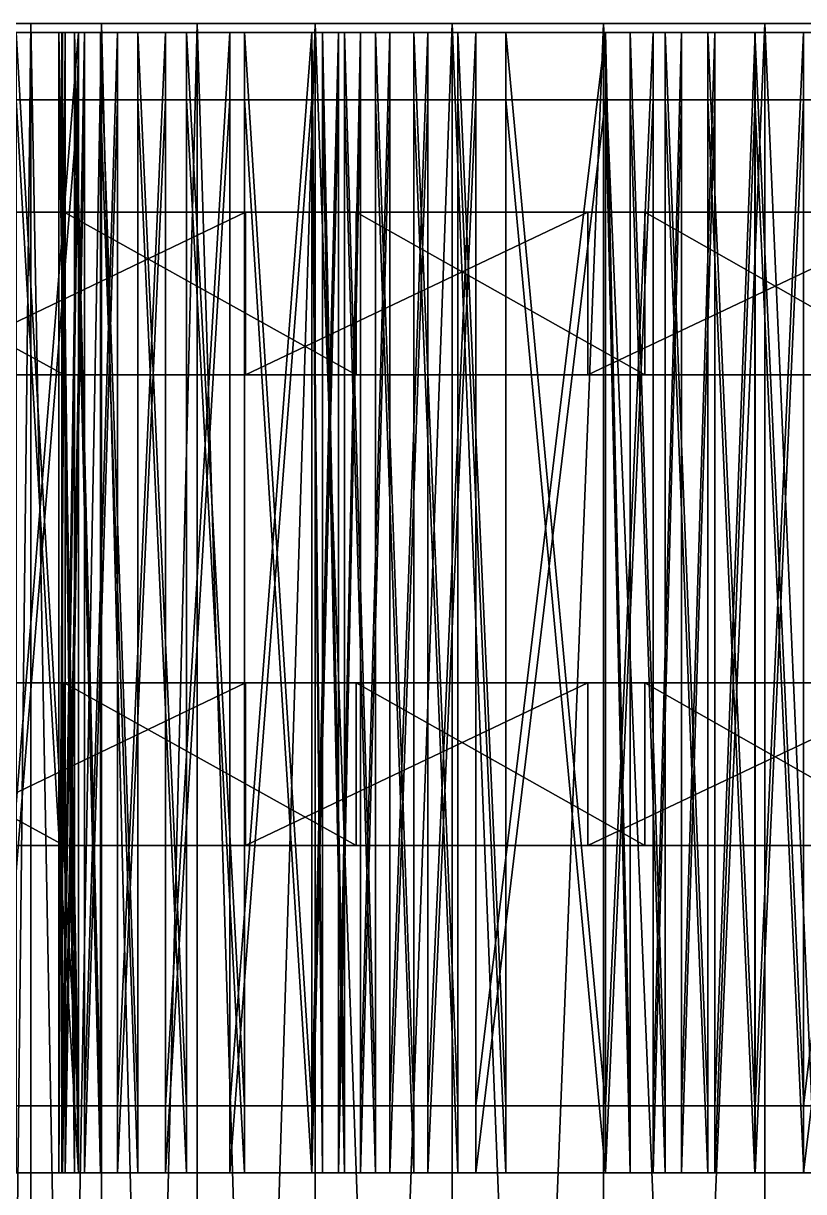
# Model space of a CAD drawing. Header units: metres. Extents: x -1.48 to 1.48, y -3.04 to 2.
# Drawn here: x -0.474 to -0.067, y 1.39 to 2 of the extents above; entities that cross this region are included whole.
import ezdxf

# ---------------------------------------------------------------- set-up
doc = ezdxf.new("R2010")
doc.units = ezdxf.units.M

msp = doc.modelspace()

# ---------------------------------------------------------------- linework, layer by layer
at = {"layer": 'Cylinder'}
for points in [[(-0.5, 2, 0), (0, 2, 0), (-0.49241, 2, 0.08682)], [(-0.5, 2, 0), (0, 2, 0), (0, 2, 0)], [(-0.49241, 2, -0.08682), (0, 2, 0), (-0.5, 2, 0)], [(-0.4924, 0, 0.08682), (-0.49241, 2, 0.08682), (-0.46985, 2, 0.17101)], [(-0.49241, 2, 0.08682), (-0.46985, 2, 0.17101), (-0.46985, 2, 0.17101)], [(-0.49241, 2, 0.08682), (-0.49241, 2, 0.08682), (-0.46985, 2, 0.17101)], [(-0.49241, 2, 0.08682), (0, 2, 0), (-0.46985, 2, 0.17101)], [(-0.49241, 2, 0.08682), (0, 2, 0), (0, 2, 0)], [(-0.49241, 2, -0.08682), (0, 2, 0), (0, 2, 0)], [(-0.46985, 0, -0.17101), (-0.49241, 2, -0.08682), (-0.4924, 0, -0.08682)], [(-0.46985, 0, -0.17101), (-0.46985, 2, -0.17101), (-0.49241, 2, -0.08682)], [(-0.46985, 2, -0.17101), (-0.49241, 2, -0.08682), (-0.49241, 2, -0.08682)], [(-0.46985, 2, -0.17101), (-0.46985, 2, -0.17101), (-0.49241, 2, -0.08682)], [(-0.46985, 2, -0.17101), (0, 2, 0), (-0.49241, 2, -0.08682)], [(-0.4924, 0, 0.08682), (-0.46985, 2, 0.17101), (-0.46985, 0, 0.17101)], [(-0.46985, 0, 0.17101), (-0.43301, 2, 0.25), (-0.43301, 0, 0.25)], [(-0.46985, 0, 0.17101), (-0.46985, 2, 0.17101), (-0.43301, 2, 0.25)], [(-0.46985, 2, 0.17101), (-0.43301, 2, 0.25), (-0.43301, 2, 0.25)], [(-0.46985, 2, 0.17101), (-0.46985, 2, 0.17101), (-0.43301, 2, 0.25)], [(-0.46985, 2, 0.17101), (0, 2, 0), (-0.43301, 2, 0.25)], [(-0.46985, 2, 0.17101), (0, 2, 0), (0, 2, 0)], [(-0.46985, 2, -0.17101), (0, 2, 0), (0, 2, 0)], [(-0.43301, 0, -0.25), (-0.46985, 2, -0.17101), (-0.46985, 0, -0.17101)], [(-0.43301, 0, -0.25), (-0.43301, 2, -0.25), (-0.46985, 2, -0.17101)], [(-0.43301, 2, -0.25), (-0.46985, 2, -0.17101), (-0.46985, 2, -0.17101)], [(-0.43301, 2, -0.25), (-0.43301, 2, -0.25), (-0.46985, 2, -0.17101)], [(-0.43301, 2, -0.25), (0, 2, 0), (-0.46985, 2, -0.17101)], [(-0.43301, 0, 0.25), (-0.38302, 2, 0.32139), (-0.38302, 0, 0.32139)], [(-0.43301, 0, 0.25), (-0.43301, 2, 0.25), (-0.38302, 2, 0.32139)], [(-0.43301, 2, 0.25), (-0.38302, 2, 0.32139), (-0.38302, 2, 0.32139)], [(-0.43301, 2, 0.25), (-0.43301, 2, 0.25), (-0.38302, 2, 0.32139)], [(-0.43301, 2, 0.25), (0, 2, 0), (-0.38302, 2, 0.32139)], [(-0.43301, 2, 0.25), (0, 2, 0), (0, 2, 0)], [(-0.43301, 2, -0.25), (0, 2, 0), (0, 2, 0)], [(-0.38302, 0, -0.32139), (-0.43301, 2, -0.25), (-0.43301, 0, -0.25)], [(-0.38302, 0, -0.32139), (-0.38302, 2, -0.32139), (-0.43301, 2, -0.25)], [(-0.38302, 2, -0.32139), (-0.43301, 2, -0.25), (-0.43301, 2, -0.25)], [(-0.38302, 2, -0.32139), (-0.38302, 2, -0.32139), (-0.43301, 2, -0.25)], [(-0.38302, 2, -0.32139), (0, 2, 0), (-0.43301, 2, -0.25)], [(-0.38302, 0, 0.32139), (-0.3214, 2, 0.38302), (-0.32139, 0, 0.38302)], [(-0.38302, 0, 0.32139), (-0.38302, 2, 0.32139), (-0.3214, 2, 0.38302)], [(-0.38302, 2, 0.32139), (-0.3214, 2, 0.38302), (-0.3214, 2, 0.38302)], [(-0.38302, 2, 0.32139), (-0.38302, 2, 0.32139), (-0.3214, 2, 0.38302)], [(-0.38302, 2, 0.32139), (0, 2, 0), (-0.3214, 2, 0.38302)], [(-0.38302, 2, 0.32139), (0, 2, 0), (0, 2, 0)], [(-0.38302, 2, -0.32139), (0, 2, 0), (0, 2, 0)], [(-0.32139, 0, -0.38302), (-0.38302, 2, -0.32139), (-0.38302, 0, -0.32139)], [(-0.32139, 0, -0.38302), (-0.3214, 2, -0.38302), (-0.38302, 2, -0.32139)], [(-0.3214, 2, -0.38302), (-0.38302, 2, -0.32139), (-0.38302, 2, -0.32139)], [(-0.3214, 2, -0.38302), (-0.3214, 2, -0.38302), (-0.38302, 2, -0.32139)], [(-0.3214, 2, -0.38302), (0, 2, 0), (-0.38302, 2, -0.32139)], [(-0.32139, 0, 0.38302), (-0.3214, 2, 0.38302), (-0.25, 2, 0.43301)], [(-0.3214, 2, 0.38302), (-0.25, 2, 0.43301), (-0.25, 2, 0.43301)], [(-0.3214, 2, 0.38302), (-0.3214, 2, 0.38302), (-0.25, 2, 0.43301)], [(-0.3214, 2, 0.38302), (0, 2, 0), (-0.25, 2, 0.43301)], [(-0.3214, 2, 0.38302), (0, 2, 0), (0, 2, 0)], [(-0.3214, 2, -0.38302), (0, 2, 0), (0, 2, 0)], [(-0.25, 0, -0.43301), (-0.3214, 2, -0.38302), (-0.32139, 0, -0.38302)], [(-0.25, 0, -0.43301), (-0.25, 2, -0.43301), (-0.3214, 2, -0.38302)], [(-0.25, 2, -0.43301), (-0.3214, 2, -0.38302), (-0.3214, 2, -0.38302)], [(-0.25, 2, -0.43301), (-0.25, 2, -0.43301), (-0.3214, 2, -0.38302)], [(-0.25, 2, -0.43301), (0, 2, 0), (-0.3214, 2, -0.38302)], [(-0.32139, 0, 0.38302), (-0.25, 2, 0.43301), (-0.25, 0, 0.43301)], [(-0.25, 0, 0.43301), (-0.17101, 2, 0.46985), (-0.17101, 0, 0.46985)], [(-0.25, 0, 0.43301), (-0.25, 2, 0.43301), (-0.17101, 2, 0.46985)], [(-0.25, 2, 0.43301), (-0.17101, 2, 0.46985), (-0.17101, 2, 0.46985)], [(-0.25, 2, 0.43301), (-0.25, 2, 0.43301), (-0.17101, 2, 0.46985)], [(-0.25, 2, 0.43301), (0, 2, 0), (-0.17101, 2, 0.46985)], [(-0.25, 2, 0.43301), (0, 2, 0), (0, 2, 0)], [(-0.25, 2, -0.43301), (0, 2, 0), (0, 2, 0)], [(-0.17101, 0, -0.46985), (-0.25, 2, -0.43301), (-0.25, 0, -0.43301)], [(-0.17101, 0, -0.46985), (-0.17101, 2, -0.46985), (-0.25, 2, -0.43301)], [(-0.17101, 2, -0.46985), (-0.25, 2, -0.43301), (-0.25, 2, -0.43301)], [(-0.17101, 2, -0.46985), (-0.17101, 2, -0.46985), (-0.25, 2, -0.43301)], [(-0.17101, 2, -0.46985), (0, 2, 0), (-0.25, 2, -0.43301)], [(-0.17101, 0, 0.46985), (-0.08683, 2, 0.4924), (-0.08682, 0, 0.4924)], [(-0.17101, 0, 0.46985), (-0.17101, 2, 0.46985), (-0.08683, 2, 0.4924)], [(-0.17101, 2, 0.46985), (-0.08683, 2, 0.4924), (-0.08683, 2, 0.4924)], [(-0.17101, 2, 0.46985), (-0.17101, 2, 0.46985), (-0.08683, 2, 0.4924)], [(-0.17101, 2, 0.46985), (0, 2, 0), (-0.08683, 2, 0.4924)], [(-0.17101, 2, 0.46985), (0, 2, 0), (0, 2, 0)], [(-0.17101, 2, -0.46985), (0, 2, 0), (0, 2, 0)], [(-0.08682, 0, -0.4924), (-0.17101, 2, -0.46985), (-0.17101, 0, -0.46985)], [(-0.08682, 0, -0.4924), (-0.08683, 2, -0.4924), (-0.17101, 2, -0.46985)], [(-0.08683, 2, -0.4924), (-0.17101, 2, -0.46985), (-0.17101, 2, -0.46985)], [(-0.08683, 2, -0.4924), (-0.08683, 2, -0.4924), (-0.17101, 2, -0.46985)], [(-0.08683, 2, -0.4924), (0, 2, 0), (-0.17101, 2, -0.46985)], [(-0.08682, 0, 0.4924), (-0.08683, 2, 0.4924), (0, 2, 0.5)], [(-0.08683, 2, 0.4924), (0, 2, 0.5), (0, 2, 0.5)], [(-0.08683, 2, 0.4924), (-0.08683, 2, 0.4924), (0, 2, 0.5)], [(-0.08683, 2, 0.4924), (0, 2, 0), (0, 2, 0.5)], [(-0.08683, 2, 0.4924), (0, 2, 0), (0, 2, 0)], [(-0.08683, 2, -0.4924), (0, 2, 0), (0, 2, 0)], [(0, 0, -0.5), (-0.08683, 2, -0.4924), (-0.08682, 0, -0.4924)], [(0, 0, -0.5), (0, 2, -0.5), (-0.08683, 2, -0.4924)], [(0, 2, -0.5), (-0.08683, 2, -0.4924), (-0.08683, 2, -0.4924)], [(0, 2, -0.5), (0, 2, -0.5), (-0.08683, 2, -0.4924)], [(0, 2, -0.5), (0, 2, 0), (-0.08683, 2, -0.4924)], [(-0.08682, 0, 0.4924), (0, 2, 0.5), (0, 0, 0.5)]]:
    msp.add_3dface(points, dxfattribs=at)
at = {"layer": 'Prism 14'}
for points in [[(-0.45245, 1.81656, 0.32253), (-0.60762, 1.90156, 0.25542), (-0.60762, 1.81656, 0.25542)], [(-0.45245, 1.81656, 0.32253), (-0.45245, 1.90156, 0.32253), (-0.60762, 1.90156, 0.25542)], [(-0.45245, 1.90156, 0.32253), (-0.53509, 1.90156, 0.43941), (-0.60762, 1.90156, 0.25542)], [(-0.53509, 1.81656, 0.43941), (-0.35776, 1.90156, 0.48735), (-0.35776, 1.81656, 0.48735)], [(-0.53509, 1.81656, 0.43941), (-0.53509, 1.90156, 0.43941), (-0.35776, 1.90156, 0.48735)], [(-0.45245, 1.90156, 0.32253), (-0.35776, 1.90156, 0.48735), (-0.53509, 1.90156, 0.43941)], [(-0.30007, 1.81656, 0.37047), (-0.45245, 1.90156, 0.32253), (-0.45245, 1.81656, 0.32253)], [(-0.30007, 1.81656, 0.37047), (-0.30007, 1.90156, 0.37047), (-0.45245, 1.90156, 0.32253)], [(-0.30007, 1.90156, 0.37047), (-0.35776, 1.90156, 0.48735), (-0.45245, 1.90156, 0.32253)], [(-0.35776, 1.81656, 0.48735), (-0.17919, 1.90156, 0.51611), (-0.17919, 1.81656, 0.51611)], [(-0.35776, 1.81656, 0.48735), (-0.35776, 1.90156, 0.48735), (-0.17919, 1.90156, 0.51611)], [(-0.17919, 1.90156, 0.51611), (-0.35776, 1.90156, 0.48735), (-0.30007, 1.90156, 0.37047)], [(-0.14957, 1.81656, 0.39923), (-0.30007, 1.90156, 0.37047), (-0.30007, 1.81656, 0.37047)], [(-0.14957, 1.81656, 0.39923), (-0.14957, 1.90156, 0.39923), (-0.30007, 1.90156, 0.37047)], [(-0.17919, 1.90156, 0.51611), (-0.30007, 1.90156, 0.37047), (-0.14957, 1.90156, 0.39923)], [(-0.17919, 1.81656, 0.51611), (0, 1.90156, 0.52569), (0, 1.81656, 0.52569)], [(-0.17919, 1.81656, 0.51611), (-0.17919, 1.90156, 0.51611), (0, 1.90156, 0.52569)], [(-0.14957, 1.90156, 0.39923), (0, 1.90156, 0.52569), (-0.17919, 1.90156, 0.51611)], [(0, 1.81656, 0.40882), (-0.14957, 1.90156, 0.39923), (-0.14957, 1.81656, 0.39923)], [(0, 1.81656, 0.40882), (0, 1.90156, 0.40882), (-0.14957, 1.90156, 0.39923)], [(0, 1.90156, 0.40882), (0, 1.90156, 0.52569), (-0.14957, 1.90156, 0.39923)], [(-0.45245, 1.81656, 0.32253), (-0.60762, 1.81656, 0.25542), (-0.53509, 1.81656, 0.43941)], [(-0.45245, 1.81656, 0.32253), (-0.53509, 1.81656, 0.43941), (-0.35776, 1.81656, 0.48735)], [(-0.35776, 1.81656, 0.48735), (-0.30007, 1.81656, 0.37047), (-0.45245, 1.81656, 0.32253)], [(-0.35776, 1.81656, 0.48735), (-0.17919, 1.81656, 0.51611), (-0.30007, 1.81656, 0.37047)], [(-0.17919, 1.81656, 0.51611), (-0.14957, 1.81656, 0.39923), (-0.30007, 1.81656, 0.37047)], [(-0.17919, 1.81656, 0.51611), (0, 1.81656, 0.52569), (-0.14957, 1.81656, 0.39923)], [(0, 1.81656, 0.40882), (-0.14957, 1.81656, 0.39923), (0, 1.81656, 0.52569)]]:
    msp.add_3dface(points, dxfattribs=at)
at = {"layer": 'Prism 15'}
for points in [[(-0.45245, 1.57094, 0.32253), (-0.60762, 1.65594, 0.25542), (-0.60762, 1.57094, 0.25542)], [(-0.45245, 1.57094, 0.32253), (-0.45245, 1.65594, 0.32253), (-0.60762, 1.65594, 0.25542)], [(-0.45245, 1.65594, 0.32253), (-0.53509, 1.65594, 0.43941), (-0.60762, 1.65594, 0.25542)], [(-0.53509, 1.57094, 0.43941), (-0.35776, 1.65594, 0.48735), (-0.35776, 1.57094, 0.48735)], [(-0.53509, 1.57094, 0.43941), (-0.53509, 1.65594, 0.43941), (-0.35776, 1.65594, 0.48735)], [(-0.45245, 1.65594, 0.32253), (-0.35776, 1.65594, 0.48735), (-0.53509, 1.65594, 0.43941)], [(-0.30007, 1.57094, 0.37047), (-0.45245, 1.65594, 0.32253), (-0.45245, 1.57094, 0.32253)], [(-0.30007, 1.57094, 0.37047), (-0.30007, 1.65594, 0.37047), (-0.45245, 1.65594, 0.32253)], [(-0.30007, 1.65594, 0.37047), (-0.35776, 1.65594, 0.48735), (-0.45245, 1.65594, 0.32253)], [(-0.35776, 1.57094, 0.48735), (-0.17919, 1.65594, 0.51611), (-0.17919, 1.57094, 0.51611)], [(-0.35776, 1.57094, 0.48735), (-0.35776, 1.65594, 0.48735), (-0.17919, 1.65594, 0.51611)], [(-0.17919, 1.65594, 0.51611), (-0.35776, 1.65594, 0.48735), (-0.30007, 1.65594, 0.37047)], [(-0.14957, 1.57094, 0.39923), (-0.30007, 1.65594, 0.37047), (-0.30007, 1.57094, 0.37047)], [(-0.14957, 1.57094, 0.39923), (-0.14957, 1.65594, 0.39923), (-0.30007, 1.65594, 0.37047)], [(-0.17919, 1.65594, 0.51611), (-0.30007, 1.65594, 0.37047), (-0.14957, 1.65594, 0.39923)], [(-0.17919, 1.57094, 0.51611), (0, 1.65594, 0.52569), (0, 1.57094, 0.52569)], [(-0.17919, 1.57094, 0.51611), (-0.17919, 1.65594, 0.51611), (0, 1.65594, 0.52569)], [(-0.14957, 1.65594, 0.39923), (0, 1.65594, 0.52569), (-0.17919, 1.65594, 0.51611)], [(0, 1.57094, 0.40882), (-0.14957, 1.65594, 0.39923), (-0.14957, 1.57094, 0.39923)], [(0, 1.57094, 0.40882), (0, 1.65594, 0.40882), (-0.14957, 1.65594, 0.39923)], [(0, 1.65594, 0.40882), (0, 1.65594, 0.52569), (-0.14957, 1.65594, 0.39923)], [(-0.45245, 1.57094, 0.32253), (-0.60762, 1.57094, 0.25542), (-0.53509, 1.57094, 0.43941)], [(-0.45245, 1.57094, 0.32253), (-0.53509, 1.57094, 0.43941), (-0.35776, 1.57094, 0.48735)], [(-0.35776, 1.57094, 0.48735), (-0.30007, 1.57094, 0.37047), (-0.45245, 1.57094, 0.32253)], [(-0.35776, 1.57094, 0.48735), (-0.17919, 1.57094, 0.51611), (-0.30007, 1.57094, 0.37047)], [(-0.17919, 1.57094, 0.51611), (-0.14957, 1.57094, 0.39923), (-0.30007, 1.57094, 0.37047)], [(-0.17919, 1.57094, 0.51611), (0, 1.57094, 0.52569), (-0.14957, 1.57094, 0.39923)], [(0, 1.57094, 0.40882), (-0.14957, 1.57094, 0.39923), (0, 1.57094, 0.52569)]]:
    msp.add_3dface(points, dxfattribs=at)
at = {"layer": 'Prism 4'}
for points in [[(-0.5411, 1.96011, 0.19356), (-0.44496, 1.96011, 0.32328), (-0.49029, 1.96011, 0.32195)], [(-0.44496, 1.96011, 0.32328), (-0.5411, 1.96011, 0.19356), (-0.52308, 1.96011, 0.16996)], [(0.16996, 1.96011, -0.52308), (0.16996, 1.96011, 0.52308), (-0.52308, 1.96011, 0.16996)], [(-0.16996, 1.96011, -0.52308), (0.16996, 1.96011, -0.52308), (-0.52308, 1.96011, 0.16996)], [(-0.52308, 1.96011, -0.16996), (-0.47753, 1.96011, -0.31831), (-0.44496, 1.96011, -0.32328)], [(-0.52308, 1.96011, -0.16996), (-0.16996, 1.96011, -0.52308), (-0.52308, 1.96011, 0.16996)], [(-0.16996, 1.96011, -0.52308), (-0.52308, 1.96011, -0.16996), (-0.44496, 1.96011, -0.32328)], [(-0.52308, 1.96011, 0.16996), (-0.16996, 1.96011, 0.52308), (-0.44496, 1.96011, 0.32328)], [(0.16996, 1.96011, 0.52308), (-0.16996, 1.96011, 0.52308), (-0.52308, 1.96011, 0.16996)], [(-0.49029, 1.40011, 0.32195), (-0.44496, 1.96011, 0.32328), (-0.44496, 1.40011, 0.32328)], [(-0.49029, 1.40011, 0.32195), (-0.49029, 1.96011, 0.32195), (-0.44496, 1.96011, 0.32328)], [(-0.44496, 1.40011, -0.32328), (-0.47753, 1.96011, -0.31831), (-0.47753, 1.40011, -0.31831)], [(-0.44496, 1.40011, -0.32328), (-0.44496, 1.96011, -0.32328), (-0.47753, 1.96011, -0.31831)], [(-0.45527, 1.40011, 0.39099), (-0.45185, 1.96011, 0.41636), (-0.45185, 1.40011, 0.41636)], [(-0.45527, 1.40011, 0.39099), (-0.45527, 1.96011, 0.39099), (-0.45185, 1.96011, 0.41636)], [(-0.44496, 1.40011, 0.32328), (-0.45527, 1.96011, 0.39099), (-0.45527, 1.40011, 0.39099)], [(-0.44496, 1.40011, 0.32328), (-0.44496, 1.96011, 0.32328), (-0.45527, 1.96011, 0.39099)], [(-0.36601, 1.96011, 0.45344), (-0.45527, 1.96011, 0.39099), (-0.44496, 1.96011, 0.32328)], [(-0.39959, 1.96011, 0.45449), (-0.45527, 1.96011, 0.39099), (-0.36601, 1.96011, 0.45344)], [(-0.39959, 1.96011, 0.45449), (-0.45185, 1.96011, 0.41636), (-0.45527, 1.96011, 0.39099)], [(-0.45371, 1.40011, -0.38084), (-0.45321, 1.96011, -0.35325), (-0.45321, 1.40011, -0.35325)], [(-0.45371, 1.40011, -0.38084), (-0.45371, 1.96011, -0.38084), (-0.45321, 1.96011, -0.35325)], [(-0.44697, 1.40011, -0.40513), (-0.45371, 1.96011, -0.38084), (-0.45371, 1.40011, -0.38084)], [(-0.44697, 1.40011, -0.40513), (-0.44697, 1.96011, -0.40513), (-0.45371, 1.96011, -0.38084)], [(-0.38865, 1.96011, -0.44902), (-0.45371, 1.96011, -0.38084), (-0.41392, 1.96011, -0.44013)], [(-0.45321, 1.96011, -0.35325), (-0.45371, 1.96011, -0.38084), (-0.38865, 1.96011, -0.44902)], [(-0.41392, 1.96011, -0.44013), (-0.45371, 1.96011, -0.38084), (-0.44697, 1.96011, -0.40513)], [(-0.45321, 1.40011, -0.35325), (-0.44496, 1.96011, -0.32328), (-0.44496, 1.40011, -0.32328)], [(-0.45321, 1.40011, -0.35325), (-0.45321, 1.96011, -0.35325), (-0.44496, 1.96011, -0.32328)], [(-0.35826, 1.96011, -0.45093), (-0.45321, 1.96011, -0.35325), (-0.38865, 1.96011, -0.44902)], [(-0.45321, 1.96011, -0.35325), (-0.35826, 1.96011, -0.45093), (-0.44496, 1.96011, -0.32328)], [(-0.45185, 1.40011, 0.41636), (-0.44186, 1.96011, 0.43561), (-0.44186, 1.40011, 0.43561)], [(-0.45185, 1.40011, 0.41636), (-0.45185, 1.96011, 0.41636), (-0.44186, 1.96011, 0.43561)], [(-0.45185, 1.96011, 0.41636), (-0.39959, 1.96011, 0.45449), (-0.42466, 1.96011, 0.44843)], [(-0.44186, 1.96011, 0.43561), (-0.45185, 1.96011, 0.41636), (-0.42466, 1.96011, 0.44843)], [(-0.43353, 1.40011, -0.4252), (-0.44697, 1.96011, -0.40513), (-0.44697, 1.40011, -0.40513)], [(-0.43353, 1.40011, -0.4252), (-0.43353, 1.96011, -0.4252), (-0.44697, 1.96011, -0.40513)], [(-0.41392, 1.96011, -0.44013), (-0.44697, 1.96011, -0.40513), (-0.43353, 1.96011, -0.4252)], [(-0.44496, 1.96011, -0.32328), (-0.35826, 1.96011, -0.45093), (-0.32328, 1.96011, -0.44496)], [(-0.32328, 1.96011, -0.44496), (-0.16996, 1.96011, -0.52308), (-0.44496, 1.96011, -0.32328)], [(-0.44496, 1.96011, 0.32328), (-0.16996, 1.96011, 0.52308), (-0.32328, 1.96011, 0.44496)], [(-0.32328, 1.96011, 0.44496), (-0.36601, 1.96011, 0.45344), (-0.44496, 1.96011, 0.32328)], [(-0.44186, 1.40011, 0.43561), (-0.42466, 1.96011, 0.44843), (-0.42466, 1.40011, 0.44843)], [(-0.44186, 1.40011, 0.43561), (-0.44186, 1.96011, 0.43561), (-0.42466, 1.96011, 0.44843)], [(-0.41392, 1.40011, -0.44013), (-0.43353, 1.96011, -0.4252), (-0.43353, 1.40011, -0.4252)], [(-0.41392, 1.40011, -0.44013), (-0.41392, 1.96011, -0.44013), (-0.43353, 1.96011, -0.4252)], [(-0.42466, 1.40011, 0.44843), (-0.39959, 1.96011, 0.45449), (-0.39959, 1.40011, 0.45449)], [(-0.42466, 1.40011, 0.44843), (-0.42466, 1.96011, 0.44843), (-0.39959, 1.96011, 0.45449)], [(-0.38865, 1.40011, -0.44902), (-0.41392, 1.96011, -0.44013), (-0.41392, 1.40011, -0.44013)], [(-0.38865, 1.40011, -0.44902), (-0.38865, 1.96011, -0.44902), (-0.41392, 1.96011, -0.44013)], [(-0.39959, 1.40011, 0.45449), (-0.36601, 1.96011, 0.45344), (-0.36601, 1.40011, 0.45344)], [(-0.39959, 1.40011, 0.45449), (-0.39959, 1.96011, 0.45449), (-0.36601, 1.96011, 0.45344)], [(-0.35826, 1.40011, -0.45093), (-0.38865, 1.96011, -0.44902), (-0.38865, 1.40011, -0.44902)], [(-0.35826, 1.40011, -0.45093), (-0.35826, 1.96011, -0.45093), (-0.38865, 1.96011, -0.44902)], [(-0.36601, 1.40011, 0.45344), (-0.32328, 1.96011, 0.44496), (-0.32328, 1.40011, 0.44496)], [(-0.36601, 1.40011, 0.45344), (-0.36601, 1.96011, 0.45344), (-0.32328, 1.96011, 0.44496)], [(-0.32328, 1.40011, -0.44496), (-0.35826, 1.96011, -0.45093), (-0.35826, 1.40011, -0.45093)], [(-0.32328, 1.40011, -0.44496), (-0.32328, 1.96011, -0.44496), (-0.35826, 1.96011, -0.45093)], [(-0.32328, 1.40011, 0.44496), (-0.30935, 1.96011, 0.50448), (-0.30935, 1.40011, 0.50448)], [(-0.32328, 1.40011, 0.44496), (-0.32328, 1.96011, 0.44496), (-0.30935, 1.96011, 0.50448)], [(-0.31762, 1.40011, -0.47867), (-0.32328, 1.96011, -0.44496), (-0.32328, 1.40011, -0.44496)], [(-0.31762, 1.40011, -0.47867), (-0.31762, 1.96011, -0.47867), (-0.32328, 1.96011, -0.44496)], [(-0.16996, 1.96011, -0.52308), (-0.32328, 1.96011, -0.44496), (-0.31762, 1.96011, -0.47867)], [(-0.23769, 1.96011, 0.54091), (-0.32328, 1.96011, 0.44496), (-0.16996, 1.96011, 0.52308)], [(-0.23769, 1.96011, 0.54091), (-0.30935, 1.96011, 0.50448), (-0.32328, 1.96011, 0.44496)], [(-0.30623, 1.40011, -0.50527), (-0.31762, 1.96011, -0.47867), (-0.31762, 1.40011, -0.47867)], [(-0.30623, 1.40011, -0.50527), (-0.30623, 1.96011, -0.50527), (-0.31762, 1.96011, -0.47867)], [(-0.16996, 1.96011, -0.52308), (-0.31762, 1.96011, -0.47867), (-0.22207, 1.96011, -0.54325)], [(-0.31762, 1.96011, -0.47867), (-0.30623, 1.96011, -0.50527), (-0.22207, 1.96011, -0.54325)], [(-0.30935, 1.40011, 0.50448), (-0.29785, 1.96011, 0.52342), (-0.29785, 1.40011, 0.52342)], [(-0.30935, 1.40011, 0.50448), (-0.30935, 1.96011, 0.50448), (-0.29785, 1.96011, 0.52342)], [(-0.29785, 1.96011, 0.52342), (-0.30935, 1.96011, 0.50448), (-0.26264, 1.96011, 0.54131)], [(-0.23769, 1.96011, 0.54091), (-0.26264, 1.96011, 0.54131), (-0.30935, 1.96011, 0.50448)], [(-0.29004, 1.40011, -0.52489), (-0.30623, 1.96011, -0.50527), (-0.30623, 1.40011, -0.50527)], [(-0.29004, 1.40011, -0.52489), (-0.29004, 1.96011, -0.52489), (-0.30623, 1.96011, -0.50527)], [(-0.30623, 1.96011, -0.50527), (-0.24702, 1.96011, -0.54375), (-0.22207, 1.96011, -0.54325)], [(-0.24702, 1.96011, -0.54375), (-0.30623, 1.96011, -0.50527), (-0.29004, 1.96011, -0.52489)], [(-0.29785, 1.40011, 0.52342), (-0.28249, 1.96011, 0.53559), (-0.28249, 1.40011, 0.53559)], [(-0.29785, 1.40011, 0.52342), (-0.29785, 1.96011, 0.52342), (-0.28249, 1.96011, 0.53559)], [(-0.29785, 1.96011, 0.52342), (-0.26264, 1.96011, 0.54131), (-0.28249, 1.96011, 0.53559)], [(-0.26999, 1.40011, -0.53767), (-0.29004, 1.96011, -0.52489), (-0.29004, 1.40011, -0.52489)], [(-0.26999, 1.40011, -0.53767), (-0.26999, 1.96011, -0.53767), (-0.29004, 1.96011, -0.52489)], [(-0.29004, 1.96011, -0.52489), (-0.26999, 1.96011, -0.53767), (-0.24702, 1.96011, -0.54375)], [(-0.28249, 1.40011, 0.53559), (-0.26264, 1.96011, 0.54131), (-0.26264, 1.40011, 0.54131)], [(-0.28249, 1.40011, 0.53559), (-0.28249, 1.96011, 0.53559), (-0.26264, 1.96011, 0.54131)], [(-0.24702, 1.40011, -0.54375), (-0.26999, 1.96011, -0.53767), (-0.26999, 1.40011, -0.53767)], [(-0.24702, 1.40011, -0.54375), (-0.24702, 1.96011, -0.54375), (-0.26999, 1.96011, -0.53767)], [(-0.26264, 1.40011, 0.54131), (-0.23769, 1.96011, 0.54091), (-0.23769, 1.40011, 0.54091)], [(-0.26264, 1.40011, 0.54131), (-0.26264, 1.96011, 0.54131), (-0.23769, 1.96011, 0.54091)], [(-0.22207, 1.40011, -0.54325), (-0.24702, 1.96011, -0.54375), (-0.24702, 1.40011, -0.54375)], [(-0.22207, 1.40011, -0.54325), (-0.22207, 1.96011, -0.54325), (-0.24702, 1.96011, -0.54375)], [(-0.23769, 1.40011, 0.54091), (-0.16996, 1.96011, 0.52308), (-0.16996, 1.40011, 0.52308)], [(-0.23769, 1.40011, 0.54091), (-0.23769, 1.96011, 0.54091), (-0.16996, 1.96011, 0.52308)], [(-0.16996, 1.40011, -0.52308), (-0.22207, 1.96011, -0.54325), (-0.22207, 1.40011, -0.54325)], [(-0.16996, 1.40011, -0.52308), (-0.16996, 1.96011, -0.52308), (-0.22207, 1.96011, -0.54325)], [(-0.16996, 1.40011, 0.52308), (-0.14514, 1.96011, 0.57692), (-0.14514, 1.40011, 0.57692)], [(-0.16996, 1.40011, 0.52308), (-0.16996, 1.96011, 0.52308), (-0.14514, 1.96011, 0.57692)], [(-0.15715, 1.40011, -0.54883), (-0.16996, 1.96011, -0.52308), (-0.16996, 1.40011, -0.52308)], [(-0.15715, 1.40011, -0.54883), (-0.15716, 1.96011, -0.54883), (-0.16996, 1.96011, -0.52308)], [(0, 1.96011, -0.55), (0.16996, 1.96011, -0.52308), (-0.16996, 1.96011, -0.52308)], [(-0.16996, 1.96011, -0.52308), (-0.06658, 1.96011, -0.58862), (0, 1.96011, -0.55)], [(-0.09208, 1.96011, -0.5883), (-0.06658, 1.96011, -0.58862), (-0.16996, 1.96011, -0.52308)], [(-0.16996, 1.96011, -0.52308), (-0.11669, 1.96011, -0.58151), (-0.09208, 1.96011, -0.5883)], [(-0.16996, 1.96011, -0.52308), (-0.15716, 1.96011, -0.54883), (-0.11669, 1.96011, -0.58151)], [(-0.06672, 1.96011, 0.59567), (-0.16996, 1.96011, 0.52308), (0, 1.96011, 0.55)], [(-0.14514, 1.96011, 0.57692), (-0.16996, 1.96011, 0.52308), (-0.06672, 1.96011, 0.59567)], [(-0.16996, 1.96011, 0.52308), (0.16996, 1.96011, 0.52308), (0, 1.96011, 0.55)], [(-0.13889, 1.40011, -0.56833), (-0.15716, 1.96011, -0.54883), (-0.15715, 1.40011, -0.54883)], [(-0.13889, 1.40011, -0.56833), (-0.13889, 1.96011, -0.56833), (-0.15716, 1.96011, -0.54883)], [(-0.15716, 1.96011, -0.54883), (-0.13889, 1.96011, -0.56833), (-0.11669, 1.96011, -0.58151)], [(-0.14514, 1.40011, 0.57692), (-0.13036, 1.96011, 0.59372), (-0.13036, 1.40011, 0.59372)], [(-0.14514, 1.40011, 0.57692), (-0.14514, 1.96011, 0.57692), (-0.13036, 1.96011, 0.59372)], [(-0.06672, 1.96011, 0.59567), (-0.09197, 1.96011, 0.60376), (-0.14514, 1.96011, 0.57692)], [(-0.09197, 1.96011, 0.60376), (-0.13036, 1.96011, 0.59372), (-0.14514, 1.96011, 0.57692)], [(-0.11669, 1.40011, -0.58151), (-0.13889, 1.96011, -0.56833), (-0.13889, 1.40011, -0.56833)], [(-0.11669, 1.40011, -0.58151), (-0.11669, 1.96011, -0.58151), (-0.13889, 1.96011, -0.56833)], [(-0.13036, 1.40011, 0.59372), (-0.11291, 1.96011, 0.60289), (-0.11291, 1.40011, 0.60289)], [(-0.13036, 1.40011, 0.59372), (-0.13036, 1.96011, 0.59372), (-0.11291, 1.96011, 0.60289)], [(-0.09197, 1.96011, 0.60376), (-0.11291, 1.96011, 0.60289), (-0.13036, 1.96011, 0.59372)], [(-0.09208, 1.40011, -0.5883), (-0.11669, 1.96011, -0.58151), (-0.11669, 1.40011, -0.58151)], [(-0.09208, 1.40011, -0.5883), (-0.09208, 1.96011, -0.5883), (-0.11669, 1.96011, -0.58151)], [(-0.11291, 1.40011, 0.60289), (-0.09197, 1.96011, 0.60376), (-0.09197, 1.40011, 0.60376)], [(-0.11291, 1.40011, 0.60289), (-0.11291, 1.96011, 0.60289), (-0.09197, 1.96011, 0.60376)], [(-0.06658, 1.40011, -0.58862), (-0.09208, 1.96011, -0.5883), (-0.09208, 1.40011, -0.5883)], [(-0.06658, 1.40011, -0.58862), (-0.06658, 1.96011, -0.58862), (-0.09208, 1.96011, -0.5883)], [(-0.09197, 1.40011, 0.60376), (-0.06672, 1.96011, 0.59567), (-0.06672, 1.40011, 0.59567)], [(-0.09197, 1.40011, 0.60376), (-0.09197, 1.96011, 0.60376), (-0.06672, 1.96011, 0.59567)], [(-0.06672, 1.40011, 0.59567), (0, 1.96011, 0.55), (0, 1.40011, 0.55)], [(-0.06672, 1.40011, 0.59567), (-0.06672, 1.96011, 0.59567), (0, 1.96011, 0.55)], [(-0.44496, 1.40011, 0.32328), (-0.5411, 1.40011, 0.19356), (-0.49029, 1.40011, 0.32195)], [(-0.5411, 1.40011, 0.19356), (-0.44496, 1.40011, 0.32328), (-0.52308, 1.40011, 0.16996)], [(-0.44496, 1.40011, -0.32328), (-0.47753, 1.40011, -0.31831), (-0.52308, 1.40011, -0.16996)], [(-0.52308, 1.40011, -0.16996), (-0.16996, 1.40011, -0.52308), (-0.44496, 1.40011, -0.32328)], [(-0.52308, 1.40011, 0.16996), (-0.16996, 1.40011, -0.52308), (-0.52308, 1.40011, -0.16996)], [(-0.16996, 1.40011, -0.52308), (-0.52308, 1.40011, 0.16996), (0.16996, 1.40011, -0.52308)], [(-0.44496, 1.40011, 0.32328), (-0.16996, 1.40011, 0.52308), (-0.52308, 1.40011, 0.16996)], [(-0.16996, 1.40011, 0.52308), (0.16996, 1.40011, 0.52308), (-0.52308, 1.40011, 0.16996)], [(0.16996, 1.40011, 0.52308), (0.16996, 1.40011, -0.52308), (-0.52308, 1.40011, 0.16996)], [(-0.44496, 1.40011, 0.32328), (-0.45527, 1.40011, 0.39099), (-0.36601, 1.40011, 0.45344)], [(-0.45527, 1.40011, 0.39099), (-0.39959, 1.40011, 0.45449), (-0.36601, 1.40011, 0.45344)], [(-0.45527, 1.40011, 0.39099), (-0.45185, 1.40011, 0.41636), (-0.39959, 1.40011, 0.45449)], [(-0.41392, 1.40011, -0.44013), (-0.44697, 1.40011, -0.40513), (-0.45371, 1.40011, -0.38084)], [(-0.45321, 1.40011, -0.35325), (-0.38865, 1.40011, -0.44902), (-0.45371, 1.40011, -0.38084)], [(-0.38865, 1.40011, -0.44902), (-0.41392, 1.40011, -0.44013), (-0.45371, 1.40011, -0.38084)], [(-0.35826, 1.40011, -0.45093), (-0.45321, 1.40011, -0.35325), (-0.44496, 1.40011, -0.32328)], [(-0.38865, 1.40011, -0.44902), (-0.45321, 1.40011, -0.35325), (-0.35826, 1.40011, -0.45093)], [(-0.39959, 1.40011, 0.45449), (-0.45185, 1.40011, 0.41636), (-0.42466, 1.40011, 0.44843)], [(-0.45185, 1.40011, 0.41636), (-0.44186, 1.40011, 0.43561), (-0.42466, 1.40011, 0.44843)], [(-0.44697, 1.40011, -0.40513), (-0.41392, 1.40011, -0.44013), (-0.43353, 1.40011, -0.4252)], [(-0.32328, 1.40011, -0.44496), (-0.35826, 1.40011, -0.45093), (-0.44496, 1.40011, -0.32328)], [(-0.16996, 1.40011, -0.52308), (-0.32328, 1.40011, -0.44496), (-0.44496, 1.40011, -0.32328)], [(-0.16996, 1.40011, 0.52308), (-0.44496, 1.40011, 0.32328), (-0.32328, 1.40011, 0.44496)], [(-0.32328, 1.40011, 0.44496), (-0.44496, 1.40011, 0.32328), (-0.36601, 1.40011, 0.45344)], [(-0.32328, 1.40011, -0.44496), (-0.16996, 1.40011, -0.52308), (-0.31762, 1.40011, -0.47867)], [(-0.32328, 1.40011, 0.44496), (-0.30935, 1.40011, 0.50448), (-0.23769, 1.40011, 0.54091)], [(-0.16996, 1.40011, 0.52308), (-0.32328, 1.40011, 0.44496), (-0.23769, 1.40011, 0.54091)], [(-0.31762, 1.40011, -0.47867), (-0.22207, 1.40011, -0.54325), (-0.30623, 1.40011, -0.50527)], [(-0.22207, 1.40011, -0.54325), (-0.31762, 1.40011, -0.47867), (-0.16996, 1.40011, -0.52308)], [(-0.30935, 1.40011, 0.50448), (-0.29785, 1.40011, 0.52342), (-0.26264, 1.40011, 0.54131)], [(-0.30935, 1.40011, 0.50448), (-0.26264, 1.40011, 0.54131), (-0.23769, 1.40011, 0.54091)], [(-0.30623, 1.40011, -0.50527), (-0.22207, 1.40011, -0.54325), (-0.24702, 1.40011, -0.54375)], [(-0.30623, 1.40011, -0.50527), (-0.24702, 1.40011, -0.54375), (-0.29004, 1.40011, -0.52489)], [(-0.26264, 1.40011, 0.54131), (-0.29785, 1.40011, 0.52342), (-0.28249, 1.40011, 0.53559)], [(-0.29004, 1.40011, -0.52489), (-0.24702, 1.40011, -0.54375), (-0.26999, 1.40011, -0.53767)], [(-0.06658, 1.40011, -0.58862), (-0.09208, 1.40011, -0.5883), (-0.16996, 1.40011, -0.52308)], [(-0.11669, 1.40011, -0.58151), (-0.16996, 1.40011, -0.52308), (-0.09208, 1.40011, -0.5883)], [(-0.15715, 1.40011, -0.54883), (-0.16996, 1.40011, -0.52308), (-0.11669, 1.40011, -0.58151)], [(-0.06658, 1.40011, -0.58862), (-0.16996, 1.40011, -0.52308), (0, 1.40011, -0.55)], [(-0.06672, 1.40011, 0.59567), (-0.16996, 1.40011, 0.52308), (-0.14514, 1.40011, 0.57692)], [(0, 1.40011, 0.55), (-0.16996, 1.40011, 0.52308), (-0.06672, 1.40011, 0.59567)], [(0.16996, 1.40011, 0.52308), (-0.16996, 1.40011, 0.52308), (0, 1.40011, 0.55)], [(0.16996, 1.40011, -0.52308), (0, 1.40011, -0.55), (-0.16996, 1.40011, -0.52308)], [(-0.11669, 1.40011, -0.58151), (-0.13889, 1.40011, -0.56833), (-0.15715, 1.40011, -0.54883)], [(-0.14514, 1.40011, 0.57692), (-0.09197, 1.40011, 0.60376), (-0.06672, 1.40011, 0.59567)], [(-0.09197, 1.40011, 0.60376), (-0.14514, 1.40011, 0.57692), (-0.13036, 1.40011, 0.59372)], [(-0.11291, 1.40011, 0.60289), (-0.09197, 1.40011, 0.60376), (-0.13036, 1.40011, 0.59372)]]:
    msp.add_3dface(points, dxfattribs=at)
at = {"layer": 'Prism 5'}
for points in [[(-0.5411, 1.9952, 0.19356), (-0.44496, 1.9952, 0.32328), (-0.49029, 1.9952, 0.32195)], [(-0.44496, 1.9952, 0.32328), (-0.5411, 1.9952, 0.19356), (-0.52308, 1.9952, 0.16996)], [(0.16996, 1.9952, -0.52308), (0.16996, 1.9952, 0.52308), (-0.52308, 1.9952, 0.16996)], [(-0.16996, 1.9952, -0.52308), (0.16996, 1.9952, -0.52308), (-0.52308, 1.9952, 0.16996)], [(-0.52308, 1.9952, -0.16996), (-0.47753, 1.9952, -0.31831), (-0.44496, 1.9952, -0.32328)], [(-0.52308, 1.9952, -0.16996), (-0.16996, 1.9952, -0.52308), (-0.52308, 1.9952, 0.16996)], [(-0.16996, 1.9952, -0.52308), (-0.52308, 1.9952, -0.16996), (-0.44496, 1.9952, -0.32328)], [(-0.52308, 1.9952, 0.16996), (-0.16996, 1.9952, 0.52308), (-0.44496, 1.9952, 0.32328)], [(0.16996, 1.9952, 0.52308), (-0.16996, 1.9952, 0.52308), (-0.52308, 1.9952, 0.16996)], [(-0.49029, 1.4352, 0.32195), (-0.44496, 1.9952, 0.32328), (-0.44496, 1.4352, 0.32328)], [(-0.49029, 1.4352, 0.32195), (-0.49029, 1.9952, 0.32195), (-0.44496, 1.9952, 0.32328)], [(-0.44496, 1.4352, -0.32328), (-0.47753, 1.9952, -0.31831), (-0.47753, 1.4352, -0.31831)], [(-0.44496, 1.4352, -0.32328), (-0.44496, 1.9952, -0.32328), (-0.47753, 1.9952, -0.31831)], [(-0.45527, 1.4352, 0.39099), (-0.45185, 1.9952, 0.41636), (-0.45185, 1.4352, 0.41636)], [(-0.45527, 1.4352, 0.39099), (-0.45527, 1.9952, 0.39099), (-0.45185, 1.9952, 0.41636)], [(-0.44496, 1.4352, 0.32328), (-0.45527, 1.9952, 0.39099), (-0.45527, 1.4352, 0.39099)], [(-0.44496, 1.4352, 0.32328), (-0.44496, 1.9952, 0.32328), (-0.45527, 1.9952, 0.39099)], [(-0.36601, 1.9952, 0.45344), (-0.45527, 1.9952, 0.39099), (-0.44496, 1.9952, 0.32328)], [(-0.39959, 1.9952, 0.45449), (-0.45527, 1.9952, 0.39099), (-0.36601, 1.9952, 0.45344)], [(-0.39959, 1.9952, 0.45449), (-0.45185, 1.9952, 0.41636), (-0.45527, 1.9952, 0.39099)], [(-0.45371, 1.4352, -0.38084), (-0.45321, 1.9952, -0.35325), (-0.45321, 1.4352, -0.35325)], [(-0.45371, 1.4352, -0.38084), (-0.45371, 1.9952, -0.38084), (-0.45321, 1.9952, -0.35325)], [(-0.44697, 1.4352, -0.40513), (-0.45371, 1.9952, -0.38084), (-0.45371, 1.4352, -0.38084)], [(-0.44697, 1.4352, -0.40513), (-0.44697, 1.9952, -0.40513), (-0.45371, 1.9952, -0.38084)], [(-0.38865, 1.9952, -0.44902), (-0.45371, 1.9952, -0.38084), (-0.41392, 1.9952, -0.44013)], [(-0.45321, 1.9952, -0.35325), (-0.45371, 1.9952, -0.38084), (-0.38865, 1.9952, -0.44902)], [(-0.41392, 1.9952, -0.44013), (-0.45371, 1.9952, -0.38084), (-0.44697, 1.9952, -0.40513)], [(-0.45321, 1.4352, -0.35325), (-0.44496, 1.9952, -0.32328), (-0.44496, 1.4352, -0.32328)], [(-0.45321, 1.4352, -0.35325), (-0.45321, 1.9952, -0.35325), (-0.44496, 1.9952, -0.32328)], [(-0.35826, 1.9952, -0.45093), (-0.45321, 1.9952, -0.35325), (-0.38865, 1.9952, -0.44902)], [(-0.45321, 1.9952, -0.35325), (-0.35826, 1.9952, -0.45093), (-0.44496, 1.9952, -0.32328)], [(-0.45185, 1.4352, 0.41636), (-0.44186, 1.9952, 0.43561), (-0.44186, 1.4352, 0.43561)], [(-0.45185, 1.4352, 0.41636), (-0.45185, 1.9952, 0.41636), (-0.44186, 1.9952, 0.43561)], [(-0.45185, 1.9952, 0.41636), (-0.39959, 1.9952, 0.45449), (-0.42466, 1.9952, 0.44843)], [(-0.44186, 1.9952, 0.43561), (-0.45185, 1.9952, 0.41636), (-0.42466, 1.9952, 0.44843)], [(-0.43353, 1.4352, -0.4252), (-0.44697, 1.9952, -0.40513), (-0.44697, 1.4352, -0.40513)], [(-0.43353, 1.4352, -0.4252), (-0.43353, 1.9952, -0.4252), (-0.44697, 1.9952, -0.40513)], [(-0.41392, 1.9952, -0.44013), (-0.44697, 1.9952, -0.40513), (-0.43353, 1.9952, -0.4252)], [(-0.44496, 1.9952, -0.32328), (-0.35826, 1.9952, -0.45093), (-0.32328, 1.9952, -0.44496)], [(-0.32328, 1.9952, -0.44496), (-0.16996, 1.9952, -0.52308), (-0.44496, 1.9952, -0.32328)], [(-0.44496, 1.9952, 0.32328), (-0.16996, 1.9952, 0.52308), (-0.32328, 1.9952, 0.44496)], [(-0.32328, 1.9952, 0.44496), (-0.36601, 1.9952, 0.45344), (-0.44496, 1.9952, 0.32328)], [(-0.44186, 1.4352, 0.43561), (-0.42466, 1.9952, 0.44843), (-0.42466, 1.4352, 0.44843)], [(-0.44186, 1.4352, 0.43561), (-0.44186, 1.9952, 0.43561), (-0.42466, 1.9952, 0.44843)], [(-0.41392, 1.4352, -0.44013), (-0.43353, 1.9952, -0.4252), (-0.43353, 1.4352, -0.4252)], [(-0.41392, 1.4352, -0.44013), (-0.41392, 1.9952, -0.44013), (-0.43353, 1.9952, -0.4252)], [(-0.42466, 1.4352, 0.44843), (-0.39959, 1.9952, 0.45449), (-0.39959, 1.4352, 0.45449)], [(-0.42466, 1.4352, 0.44843), (-0.42466, 1.9952, 0.44843), (-0.39959, 1.9952, 0.45449)], [(-0.38865, 1.4352, -0.44902), (-0.41392, 1.9952, -0.44013), (-0.41392, 1.4352, -0.44013)], [(-0.38865, 1.4352, -0.44902), (-0.38865, 1.9952, -0.44902), (-0.41392, 1.9952, -0.44013)], [(-0.39959, 1.4352, 0.45449), (-0.36601, 1.9952, 0.45344), (-0.36601, 1.4352, 0.45344)], [(-0.39959, 1.4352, 0.45449), (-0.39959, 1.9952, 0.45449), (-0.36601, 1.9952, 0.45344)], [(-0.35826, 1.4352, -0.45093), (-0.38865, 1.9952, -0.44902), (-0.38865, 1.4352, -0.44902)], [(-0.35826, 1.4352, -0.45093), (-0.35826, 1.9952, -0.45093), (-0.38865, 1.9952, -0.44902)], [(-0.36601, 1.4352, 0.45344), (-0.32328, 1.9952, 0.44496), (-0.32328, 1.4352, 0.44496)], [(-0.36601, 1.4352, 0.45344), (-0.36601, 1.9952, 0.45344), (-0.32328, 1.9952, 0.44496)], [(-0.32328, 1.4352, -0.44496), (-0.35826, 1.9952, -0.45093), (-0.35826, 1.4352, -0.45093)], [(-0.32328, 1.4352, -0.44496), (-0.32328, 1.9952, -0.44496), (-0.35826, 1.9952, -0.45093)], [(-0.32328, 1.4352, 0.44496), (-0.30935, 1.9952, 0.50448), (-0.30935, 1.4352, 0.50448)], [(-0.32328, 1.4352, 0.44496), (-0.32328, 1.9952, 0.44496), (-0.30935, 1.9952, 0.50448)], [(-0.31762, 1.4352, -0.47867), (-0.32328, 1.9952, -0.44496), (-0.32328, 1.4352, -0.44496)], [(-0.31762, 1.4352, -0.47867), (-0.31762, 1.9952, -0.47867), (-0.32328, 1.9952, -0.44496)], [(-0.16996, 1.9952, -0.52308), (-0.32328, 1.9952, -0.44496), (-0.31762, 1.9952, -0.47867)], [(-0.23769, 1.9952, 0.54091), (-0.32328, 1.9952, 0.44496), (-0.16996, 1.9952, 0.52308)], [(-0.23769, 1.9952, 0.54091), (-0.30935, 1.9952, 0.50448), (-0.32328, 1.9952, 0.44496)], [(-0.30623, 1.4352, -0.50527), (-0.31762, 1.9952, -0.47867), (-0.31762, 1.4352, -0.47867)], [(-0.30623, 1.4352, -0.50527), (-0.30623, 1.9952, -0.50527), (-0.31762, 1.9952, -0.47867)], [(-0.16996, 1.9952, -0.52308), (-0.31762, 1.9952, -0.47867), (-0.22207, 1.9952, -0.54325)], [(-0.31762, 1.9952, -0.47867), (-0.30623, 1.9952, -0.50527), (-0.22207, 1.9952, -0.54325)], [(-0.30935, 1.4352, 0.50448), (-0.29785, 1.9952, 0.52342), (-0.29785, 1.4352, 0.52342)], [(-0.30935, 1.4352, 0.50448), (-0.30935, 1.9952, 0.50448), (-0.29785, 1.9952, 0.52342)], [(-0.29785, 1.9952, 0.52342), (-0.30935, 1.9952, 0.50448), (-0.26264, 1.9952, 0.54131)], [(-0.23769, 1.9952, 0.54091), (-0.26264, 1.9952, 0.54131), (-0.30935, 1.9952, 0.50448)], [(-0.29004, 1.4352, -0.52489), (-0.30623, 1.9952, -0.50527), (-0.30623, 1.4352, -0.50527)], [(-0.29004, 1.4352, -0.52489), (-0.29004, 1.9952, -0.52489), (-0.30623, 1.9952, -0.50527)], [(-0.30623, 1.9952, -0.50527), (-0.24702, 1.9952, -0.54375), (-0.22207, 1.9952, -0.54325)], [(-0.24702, 1.9952, -0.54375), (-0.30623, 1.9952, -0.50527), (-0.29004, 1.9952, -0.52489)], [(-0.29785, 1.4352, 0.52342), (-0.28249, 1.9952, 0.53559), (-0.28249, 1.4352, 0.53559)], [(-0.29785, 1.4352, 0.52342), (-0.29785, 1.9952, 0.52342), (-0.28249, 1.9952, 0.53559)], [(-0.29785, 1.9952, 0.52342), (-0.26264, 1.9952, 0.54131), (-0.28249, 1.9952, 0.53559)], [(-0.26999, 1.4352, -0.53767), (-0.29004, 1.9952, -0.52489), (-0.29004, 1.4352, -0.52489)], [(-0.26999, 1.4352, -0.53767), (-0.26999, 1.9952, -0.53767), (-0.29004, 1.9952, -0.52489)], [(-0.29004, 1.9952, -0.52489), (-0.26999, 1.9952, -0.53767), (-0.24702, 1.9952, -0.54375)], [(-0.28249, 1.4352, 0.53559), (-0.26264, 1.9952, 0.54131), (-0.26264, 1.4352, 0.54131)], [(-0.28249, 1.4352, 0.53559), (-0.28249, 1.9952, 0.53559), (-0.26264, 1.9952, 0.54131)], [(-0.24702, 1.4352, -0.54375), (-0.26999, 1.9952, -0.53767), (-0.26999, 1.4352, -0.53767)], [(-0.24702, 1.4352, -0.54375), (-0.24702, 1.9952, -0.54375), (-0.26999, 1.9952, -0.53767)], [(-0.26264, 1.4352, 0.54131), (-0.23769, 1.9952, 0.54091), (-0.23769, 1.4352, 0.54091)], [(-0.26264, 1.4352, 0.54131), (-0.26264, 1.9952, 0.54131), (-0.23769, 1.9952, 0.54091)], [(-0.22207, 1.4352, -0.54325), (-0.24702, 1.9952, -0.54375), (-0.24702, 1.4352, -0.54375)], [(-0.22207, 1.4352, -0.54325), (-0.22207, 1.9952, -0.54325), (-0.24702, 1.9952, -0.54375)], [(-0.23769, 1.4352, 0.54091), (-0.16996, 1.9952, 0.52308), (-0.16996, 1.4352, 0.52308)], [(-0.23769, 1.4352, 0.54091), (-0.23769, 1.9952, 0.54091), (-0.16996, 1.9952, 0.52308)], [(-0.16996, 1.4352, -0.52308), (-0.22207, 1.9952, -0.54325), (-0.22207, 1.4352, -0.54325)], [(-0.16996, 1.4352, -0.52308), (-0.16996, 1.9952, -0.52308), (-0.22207, 1.9952, -0.54325)], [(-0.16996, 1.4352, 0.52308), (-0.14514, 1.9952, 0.57692), (-0.14514, 1.4352, 0.57692)], [(-0.16996, 1.4352, 0.52308), (-0.16996, 1.9952, 0.52308), (-0.14514, 1.9952, 0.57692)], [(-0.15715, 1.4352, -0.54883), (-0.16996, 1.9952, -0.52308), (-0.16996, 1.4352, -0.52308)], [(-0.15715, 1.4352, -0.54883), (-0.15716, 1.9952, -0.54883), (-0.16996, 1.9952, -0.52308)], [(0, 1.9952, -0.55), (0.16996, 1.9952, -0.52308), (-0.16996, 1.9952, -0.52308)], [(-0.16996, 1.9952, -0.52308), (-0.06658, 1.9952, -0.58862), (0, 1.9952, -0.55)], [(-0.09208, 1.9952, -0.5883), (-0.06658, 1.9952, -0.58862), (-0.16996, 1.9952, -0.52308)], [(-0.16996, 1.9952, -0.52308), (-0.11669, 1.9952, -0.58151), (-0.09208, 1.9952, -0.5883)], [(-0.16996, 1.9952, -0.52308), (-0.15716, 1.9952, -0.54883), (-0.11669, 1.9952, -0.58151)], [(-0.06672, 1.9952, 0.59567), (-0.16996, 1.9952, 0.52308), (0, 1.9952, 0.55)], [(-0.14514, 1.9952, 0.57692), (-0.16996, 1.9952, 0.52308), (-0.06672, 1.9952, 0.59567)], [(-0.16996, 1.9952, 0.52308), (0.16996, 1.9952, 0.52308), (0, 1.9952, 0.55)], [(-0.13889, 1.4352, -0.56833), (-0.15716, 1.9952, -0.54883), (-0.15715, 1.4352, -0.54883)], [(-0.13889, 1.4352, -0.56833), (-0.13889, 1.9952, -0.56833), (-0.15716, 1.9952, -0.54883)], [(-0.15716, 1.9952, -0.54883), (-0.13889, 1.9952, -0.56833), (-0.11669, 1.9952, -0.58151)], [(-0.14514, 1.4352, 0.57692), (-0.13036, 1.9952, 0.59372), (-0.13036, 1.4352, 0.59372)], [(-0.14514, 1.4352, 0.57692), (-0.14514, 1.9952, 0.57692), (-0.13036, 1.9952, 0.59372)], [(-0.06672, 1.9952, 0.59567), (-0.09197, 1.9952, 0.60376), (-0.14514, 1.9952, 0.57692)], [(-0.09197, 1.9952, 0.60376), (-0.13036, 1.9952, 0.59372), (-0.14514, 1.9952, 0.57692)], [(-0.11669, 1.4352, -0.58151), (-0.13889, 1.9952, -0.56833), (-0.13889, 1.4352, -0.56833)], [(-0.11669, 1.4352, -0.58151), (-0.11669, 1.9952, -0.58151), (-0.13889, 1.9952, -0.56833)], [(-0.13036, 1.4352, 0.59372), (-0.11291, 1.9952, 0.60289), (-0.11291, 1.4352, 0.60289)], [(-0.13036, 1.4352, 0.59372), (-0.13036, 1.9952, 0.59372), (-0.11291, 1.9952, 0.60289)], [(-0.09197, 1.9952, 0.60376), (-0.11291, 1.9952, 0.60289), (-0.13036, 1.9952, 0.59372)], [(-0.09208, 1.4352, -0.5883), (-0.11669, 1.9952, -0.58151), (-0.11669, 1.4352, -0.58151)], [(-0.09208, 1.4352, -0.5883), (-0.09208, 1.9952, -0.5883), (-0.11669, 1.9952, -0.58151)], [(-0.11291, 1.4352, 0.60289), (-0.09197, 1.9952, 0.60376), (-0.09197, 1.4352, 0.60376)], [(-0.11291, 1.4352, 0.60289), (-0.11291, 1.9952, 0.60289), (-0.09197, 1.9952, 0.60376)], [(-0.06658, 1.4352, -0.58862), (-0.09208, 1.9952, -0.5883), (-0.09208, 1.4352, -0.5883)], [(-0.06658, 1.4352, -0.58862), (-0.06658, 1.9952, -0.58862), (-0.09208, 1.9952, -0.5883)], [(-0.09197, 1.4352, 0.60376), (-0.06672, 1.9952, 0.59567), (-0.06672, 1.4352, 0.59567)], [(-0.09197, 1.4352, 0.60376), (-0.09197, 1.9952, 0.60376), (-0.06672, 1.9952, 0.59567)], [(-0.06672, 1.4352, 0.59567), (0, 1.9952, 0.55), (0, 1.4352, 0.55)], [(-0.06672, 1.4352, 0.59567), (-0.06672, 1.9952, 0.59567), (0, 1.9952, 0.55)], [(-0.44496, 1.4352, 0.32328), (-0.5411, 1.4352, 0.19356), (-0.49029, 1.4352, 0.32195)], [(-0.5411, 1.4352, 0.19356), (-0.44496, 1.4352, 0.32328), (-0.52308, 1.4352, 0.16996)], [(-0.44496, 1.4352, -0.32328), (-0.47753, 1.4352, -0.31831), (-0.52308, 1.4352, -0.16996)], [(-0.52308, 1.4352, -0.16996), (-0.16996, 1.4352, -0.52308), (-0.44496, 1.4352, -0.32328)], [(-0.52308, 1.4352, 0.16996), (-0.16996, 1.4352, -0.52308), (-0.52308, 1.4352, -0.16996)], [(-0.16996, 1.4352, -0.52308), (-0.52308, 1.4352, 0.16996), (0.16996, 1.4352, -0.52308)], [(-0.44496, 1.4352, 0.32328), (-0.16996, 1.4352, 0.52308), (-0.52308, 1.4352, 0.16996)], [(-0.16996, 1.4352, 0.52308), (0.16996, 1.4352, 0.52308), (-0.52308, 1.4352, 0.16996)], [(0.16996, 1.4352, 0.52308), (0.16996, 1.4352, -0.52308), (-0.52308, 1.4352, 0.16996)], [(-0.44496, 1.4352, 0.32328), (-0.45527, 1.4352, 0.39099), (-0.36601, 1.4352, 0.45344)], [(-0.45527, 1.4352, 0.39099), (-0.39959, 1.4352, 0.45449), (-0.36601, 1.4352, 0.45344)], [(-0.45527, 1.4352, 0.39099), (-0.45185, 1.4352, 0.41636), (-0.39959, 1.4352, 0.45449)], [(-0.41392, 1.4352, -0.44013), (-0.44697, 1.4352, -0.40513), (-0.45371, 1.4352, -0.38084)], [(-0.45321, 1.4352, -0.35325), (-0.38865, 1.4352, -0.44902), (-0.45371, 1.4352, -0.38084)], [(-0.38865, 1.4352, -0.44902), (-0.41392, 1.4352, -0.44013), (-0.45371, 1.4352, -0.38084)], [(-0.35826, 1.4352, -0.45093), (-0.45321, 1.4352, -0.35325), (-0.44496, 1.4352, -0.32328)], [(-0.38865, 1.4352, -0.44902), (-0.45321, 1.4352, -0.35325), (-0.35826, 1.4352, -0.45093)], [(-0.39959, 1.4352, 0.45449), (-0.45185, 1.4352, 0.41636), (-0.42466, 1.4352, 0.44843)], [(-0.45185, 1.4352, 0.41636), (-0.44186, 1.4352, 0.43561), (-0.42466, 1.4352, 0.44843)], [(-0.44697, 1.4352, -0.40513), (-0.41392, 1.4352, -0.44013), (-0.43353, 1.4352, -0.4252)], [(-0.32328, 1.4352, -0.44496), (-0.35826, 1.4352, -0.45093), (-0.44496, 1.4352, -0.32328)], [(-0.16996, 1.4352, -0.52308), (-0.32328, 1.4352, -0.44496), (-0.44496, 1.4352, -0.32328)], [(-0.16996, 1.4352, 0.52308), (-0.44496, 1.4352, 0.32328), (-0.32328, 1.4352, 0.44496)], [(-0.32328, 1.4352, 0.44496), (-0.44496, 1.4352, 0.32328), (-0.36601, 1.4352, 0.45344)], [(-0.32328, 1.4352, -0.44496), (-0.16996, 1.4352, -0.52308), (-0.31762, 1.4352, -0.47867)], [(-0.32328, 1.4352, 0.44496), (-0.30935, 1.4352, 0.50448), (-0.23769, 1.4352, 0.54091)], [(-0.16996, 1.4352, 0.52308), (-0.32328, 1.4352, 0.44496), (-0.23769, 1.4352, 0.54091)], [(-0.31762, 1.4352, -0.47867), (-0.22207, 1.4352, -0.54325), (-0.30623, 1.4352, -0.50527)], [(-0.22207, 1.4352, -0.54325), (-0.31762, 1.4352, -0.47867), (-0.16996, 1.4352, -0.52308)], [(-0.30935, 1.4352, 0.50448), (-0.29785, 1.4352, 0.52342), (-0.26264, 1.4352, 0.54131)], [(-0.30935, 1.4352, 0.50448), (-0.26264, 1.4352, 0.54131), (-0.23769, 1.4352, 0.54091)], [(-0.30623, 1.4352, -0.50527), (-0.22207, 1.4352, -0.54325), (-0.24702, 1.4352, -0.54375)], [(-0.30623, 1.4352, -0.50527), (-0.24702, 1.4352, -0.54375), (-0.29004, 1.4352, -0.52489)], [(-0.26264, 1.4352, 0.54131), (-0.29785, 1.4352, 0.52342), (-0.28249, 1.4352, 0.53559)], [(-0.29004, 1.4352, -0.52489), (-0.24702, 1.4352, -0.54375), (-0.26999, 1.4352, -0.53767)], [(-0.06658, 1.4352, -0.58862), (-0.09208, 1.4352, -0.5883), (-0.16996, 1.4352, -0.52308)], [(-0.11669, 1.4352, -0.58151), (-0.16996, 1.4352, -0.52308), (-0.09208, 1.4352, -0.5883)], [(-0.15715, 1.4352, -0.54883), (-0.16996, 1.4352, -0.52308), (-0.11669, 1.4352, -0.58151)], [(-0.06658, 1.4352, -0.58862), (-0.16996, 1.4352, -0.52308), (0, 1.4352, -0.55)], [(-0.06672, 1.4352, 0.59567), (-0.16996, 1.4352, 0.52308), (-0.14514, 1.4352, 0.57692)], [(0, 1.4352, 0.55), (-0.16996, 1.4352, 0.52308), (-0.06672, 1.4352, 0.59567)], [(0.16996, 1.4352, 0.52308), (-0.16996, 1.4352, 0.52308), (0, 1.4352, 0.55)], [(0.16996, 1.4352, -0.52308), (0, 1.4352, -0.55), (-0.16996, 1.4352, -0.52308)], [(-0.11669, 1.4352, -0.58151), (-0.13889, 1.4352, -0.56833), (-0.15715, 1.4352, -0.54883)], [(-0.14514, 1.4352, 0.57692), (-0.09197, 1.4352, 0.60376), (-0.06672, 1.4352, 0.59567)], [(-0.09197, 1.4352, 0.60376), (-0.14514, 1.4352, 0.57692), (-0.13036, 1.4352, 0.59372)], [(-0.11291, 1.4352, 0.60289), (-0.09197, 1.4352, 0.60376), (-0.13036, 1.4352, 0.59372)]]:
    msp.add_3dface(points, dxfattribs=at)

doc.saveas('drawing.dxf')
